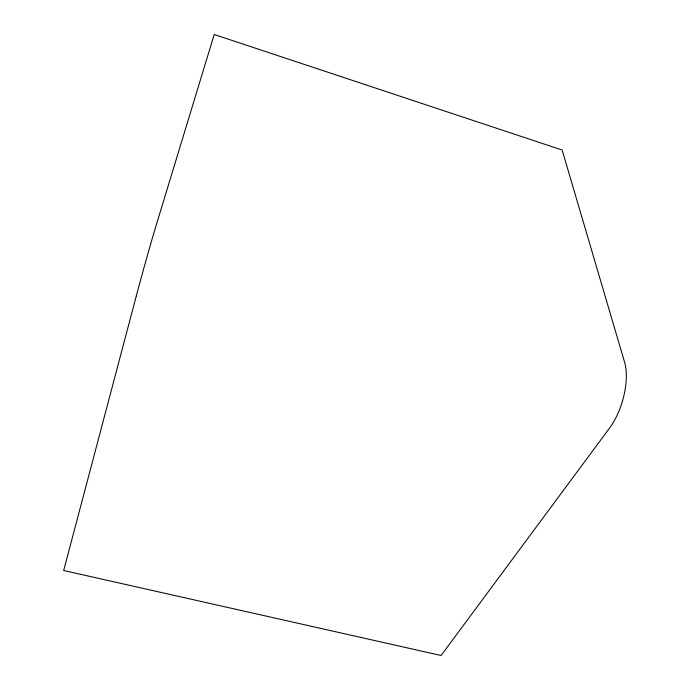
<?xml version="1.0" encoding="UTF-8"?>
<svg xmlns="http://www.w3.org/2000/svg" width="690" height="690" viewBox="0 0 690 690"><rect width="100%" height="100%" fill="white"/><g stroke="black" fill="none" stroke-linecap="round" stroke-linejoin="round"><path stroke-width="1.03" d="M136.301 295.924L63.678 570.509L441.091 655.5L609.65 427.964A46.541 21.105 -73.5 0 0 624.597 362.233L562.126 150.023L214.228 34.5L156.276 224.94A50.836 0.837 -74.4 0 0 136.301 295.924"/></g></svg>
